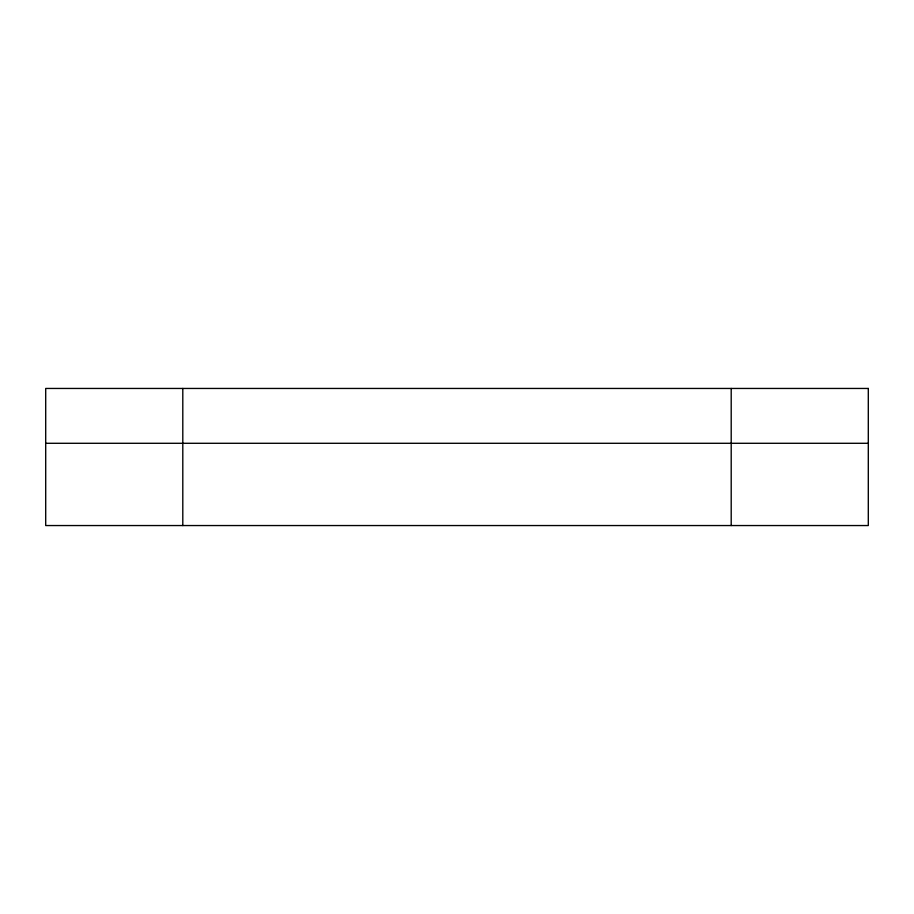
<?xml version="1.0" encoding="UTF-8"?>
<svg xmlns="http://www.w3.org/2000/svg" width="914" height="914" viewBox="0 0 914 914"><rect width="100%" height="100%" fill="white"/><g stroke="black" fill="none" stroke-linecap="round" stroke-linejoin="round"><path stroke-width="1.37" d="M45.7 443.29L868.3 443.29M731.2 388.45L731.2 525.55M182.8 388.45L182.8 525.55M868.3 388.45L45.7 388.45L45.7 525.55L868.3 525.55L868.3 388.45"/></g></svg>
